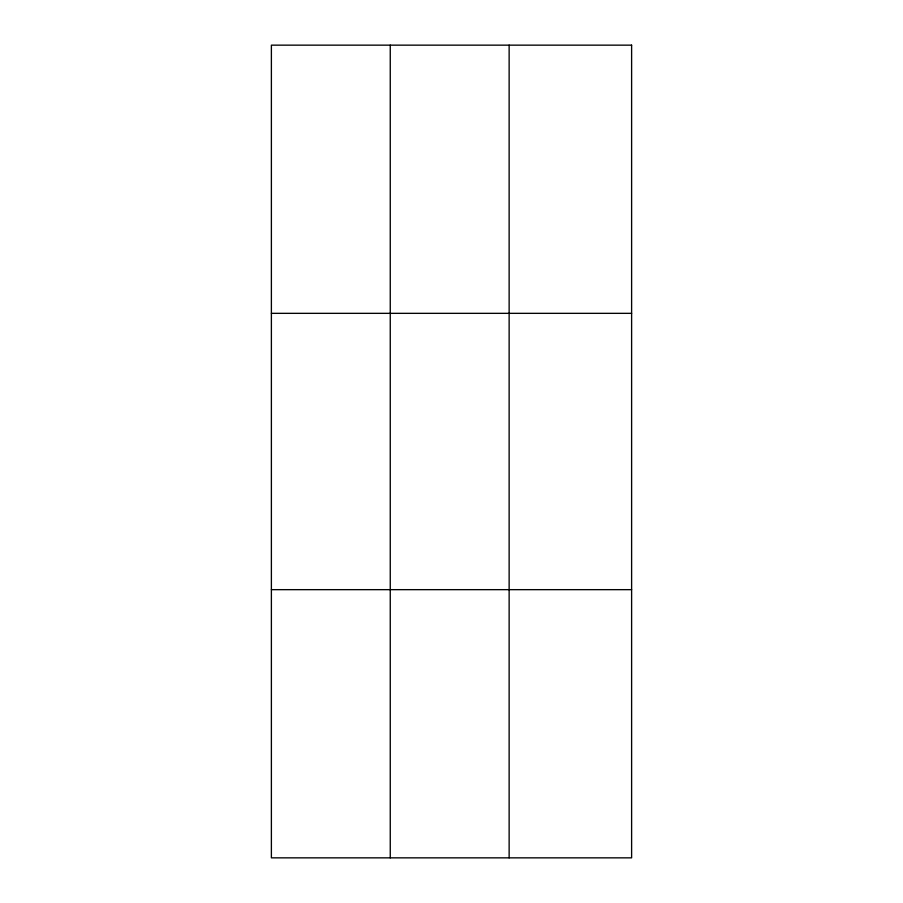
<?xml version="1.0" encoding="UTF-8"?>
<svg xmlns="http://www.w3.org/2000/svg" width="903" height="903" viewBox="0 0 903 903"><rect width="100%" height="100%" fill="white"/><g stroke="black" fill="none" stroke-linecap="round" stroke-linejoin="round"><path stroke-width="1.35" d="M390.254 45.15L390.254 857.85M509.134 45.15L509.134 857.85M271.385 313.341L631.615 313.341M271.385 589.659L631.615 589.659M631.615 45.15L631.615 857.85L271.385 857.85L271.385 45.15L631.615 45.15"/></g></svg>
